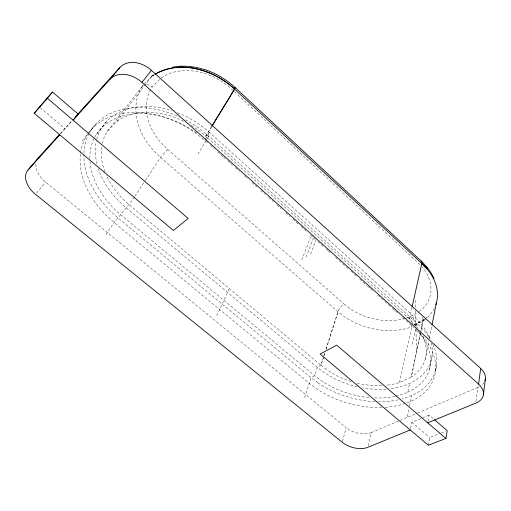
<?xml version="1.0" encoding="UTF-8"?>
<svg xmlns="http://www.w3.org/2000/svg" width="511" height="511" viewBox="0 0 511 511"><rect width="100%" height="100%" fill="white"/><g stroke="black" fill="none" stroke-linecap="round" stroke-linejoin="round"><path stroke-width="0.38" stroke-dasharray="2.56 1.92" d="M475.965 401.576L477.817 387.466A21.047 13.542 11.2 0 0 479.797 386.476M420.553 332.808L423.089 320.461A7.32 4.305 55.3 0 0 422.533 317.254M415.283 325.117L422.993 321.157L423.089 320.518L425.293 318.647M428.365 445.228L429.719 437.531L440.642 433.232M427.963 421.281L429.08 415.111L433.909 419.256M435.551 370.616L436.643 364.624M429.406 369.619L432.236 354.787M410.544 428.435L411.757 422.329L429.08 415.111M425.222 359.303L428.774 341.354M429.387 338.231L431.859 325.75M407.337 416.631L408.883 409.055M409.503 406.028L411.636 395.565M395.725 396.14A70.077 46.016 16.6 0 0 407.74 392.212L409.567 383.493M420.387 333.587L411.266 377.086L399.481 382.547A63.434 42.094 16.5 0 1 385.537 385.32M412.345 344.293L415.622 329.122L413.246 326.995M416.261 326.165L416.899 323.201L208.865 136.162L200.012 128.983A83.919 60.126 32.6 0 0 185.448 119.861M399.481 382.547L411.923 326.267L411.821 326.893A7.218 3.711 66.8 0 0 411.968 325.443M412.294 324.74L414.057 316.763L209.542 132.477L205.735 136.188L198.115 130.011M411.949 307.654L409.375 319.017L414.881 324.562A63.434 42.094 16.5 0 1 418.075 328.535M368.239 445.828L371.427 432.53L399.308 420.719M342.453 441.51L346.158 427.694L45.505 182.05A21.781 14.359 36.5 0 1 35.968 162.971M324.798 353.12L320.972 365.263L129.219 204.79L122.755 198.856A69.898 50.538 32.8 0 1 106.358 175.35M326.069 349.16L338.486 310.356A7.013 2.6 -50.4 0 1 344.069 303.994L349.128 307.98M304.601 397.718L311.078 377.693L314.667 375.668L317.331 367.345L320.934 365.288L323.712 356.576M323.948 355.854L324.645 353.676M326.101 349.115L338.486 310.356M310.618 254.127L315.99 239.895M306.172 257.046L313.709 237.296M301.765 259.933L311.11 235.731M216.728 315.683L229.311 288.587M159.541 79.397L152.208 86.959L149.487 91.801A56.472 43.55 34.3 0 0 162.434 144.294L167.793 149.48L344.069 303.994M197.885 154.201L205.792 141.215L196.856 133.991A84.545 60.17 32.5 0 0 88.32 133.275M206.176 140.582L208.865 136.162L205 139.912M205.409 139.235L209.542 132.477M205.735 136.188L211.516 126.773M211.554 126.741L205.78 136.15L409.375 319.017L414.057 316.763A69.368 46.047 16.4 0 1 429.7 338.371M134.457 196.895C125.419 210.283 113.634 221.174 105.668 235.565M134.885 196.243L144.926 181.098M145.341 180.46L160.62 157.414A7.62 1.086 -47.4 0 1 167.793 149.48M102.328 143.38A69.898 50.538 32.8 0 1 107.572 131.065L117.032 121.286L152.15 75.788L151.78 76.267A8.393 4.976 51.6 0 1 154.098 75.079M107.572 131.065L142.933 85.439L142.556 85.925A64.948 49.848 34.2 0 0 154.692 151.729L160.62 157.414M96.509 134.246L106.678 121.369M82.207 141.004L87.624 134.252M88.116 133.639L95.889 123.949M36.556 193.132L45.505 182.05M60.764 133.703L72.383 120.513M60.228 133.601L71.955 120.609M152.233 75.794L142.556 85.925A8.285 5.11 37.9 0 1 143.585 85.05M419.269 311.608L422.552 308.848A51.598 36.798 15.5 0 0 422.342 267.144M425.842 318.193L426.94 317.293M153.811 75.002L151.78 76.267L153.632 75.117M152.776 75.436L154.086 74.625M161.214 77.934L165.564 75.264A56.472 43.55 34.3 0 1 226.124 84.513L232.39 89.744L420.329 264.96M413.999 325.022L425.58 318.104M405.983 318.168L408.666 317.35L418.72 312.068M414.031 325.117L423.089 320.461L411.266 377.086A63.434 42.094 16.5 0 0 422.016 334.846M414.172 324.498L416.899 323.201L423.242 329.608A76.075 49.969 16.6 0 1 430.153 339.042M400.043 420.406L416.919 413.258M417.653 412.952L477.817 387.466M441.37 432.945L445.739 431.227M405.312 318.372L403.3 318.985A51.598 36.798 15.5 0 1 349.102 307.992M317.919 382.822L311.078 377.693L117.619 217.648L110.21 210.941A83.919 60.126 32.6 0 1 83.881 154.75M320.934 365.288L326.919 369.823M40.305 107.795L64.993 128.695M411.757 422.329L429.719 437.531M160.588 157.445L337.931 311.704L343.513 316.073A59.308 42.062 15.6 0 0 411.796 326.912M205.792 141.215L207.568 142.805M210.532 145.456L214.677 149.174M217.641 151.824L222.975 156.602M223.562 157.133L225.345 158.723M227.714 160.844L232.454 165.091M235.411 167.742L239.563 171.453M244.303 175.701L247.854 178.882M252 182.599L256.739 186.841M260.891 190.558L265.037 194.269M268.588 197.45L273.334 201.698M276.885 204.879L281.031 208.597M285.77 212.838L289.922 216.555M292.88 219.206L298.807 224.514M301.177 226.635L305.917 230.876M310.656 235.124L315.396 239.365M317.765 241.492L320.729 244.149M321.323 244.68L323.105 246.27M326.069 248.927L327.851 250.518M328.439 251.048L330.221 252.645M335.561 257.423L338.525 260.08M339.119 260.61L342.083 263.267M342.677 263.797L345.64 266.455M346.234 266.985L348.01 268.575M350.98 271.232L357.502 277.077M359.872 279.198L366.987 285.572M367.581 286.103L369.958 288.23M370.545 288.76L372.327 290.35M377.667 295.128L380.631 297.785M381.225 298.315L384.189 300.973M384.783 301.503L387.747 304.16M388.341 304.69L390.117 306.287M392.493 308.408L394.862 310.535M395.457 311.065L398.42 313.722M402.572 317.44L405.536 320.09M406.13 320.621L409.094 323.278M409.688 323.808L412.652 326.465M416.152 329.659L422.016 335.548A76.599 49.937 16.6 0 1 410.429 401.486A76.599 49.944 16.6 0 1 406.015 403.217M415.194 300.366L415.379 307.507M415.462 310.675L415.871 326.535M415.954 329.71L416.529 351.913M381.832 385.575A63.434 42.094 16.5 0 1 355.765 382.765M351.21 381.474A63.434 42.094 16.5 0 1 326.899 369.836M434.331 308.293A59.308 42.062 15.6 0 1 425.382 319.337M424.801 319.809A59.308 42.062 15.6 0 1 422.993 321.157M431.131 342.728A69.368 46.047 16.4 0 1 389.919 388.826M386.08 389.197A69.368 46.047 16.4 0 1 362.638 387.881M357.304 386.782A69.368 46.047 16.4 0 1 317.305 367.358L125.878 207.523A76.439 55.284 32.8 0 1 98.387 168.841M96.943 163.795A76.439 55.284 32.8 0 1 96.445 140.697M96.79 139.254A76.439 55.284 32.8 0 1 171.888 110.721M177.592 112.739A76.439 55.284 32.8 0 1 209.567 132.458M394.971 396.306A70.077 46.016 16.6 0 1 373.535 397.89M368.929 397.558A70.077 46.016 16.6 0 1 314.667 375.668L120.947 214.946A77.295 55.36 32.6 0 1 89.993 161.495M418.087 331.447A70.077 46.016 16.6 0 1 407.74 392.212M432.9 344.28A76.075 49.969 16.6 0 1 402.01 398.95M398.337 399.838A76.075 49.969 16.6 0 1 378.651 401.755M374.882 401.646A76.075 49.969 16.6 0 1 317.887 382.835M89.853 158.372A77.295 55.36 32.6 0 1 94.318 138.072M94.65 137.421A77.295 55.36 32.6 0 1 196.735 133.186M405.255 403.486A76.599 49.944 16.6 0 1 384.764 407.369M381.794 407.516A76.599 49.944 16.6 0 1 316.143 388.469L309.257 383.32L114.266 222.675L106.793 215.936A84.545 60.17 32.5 0 1 80.508 153.568M371.427 432.53A18.543 11.114 16.7 0 1 346.158 427.694M484.096 382.445A21.047 13.542 11.2 0 1 481.522 385.294M408.666 317.357A7.218 3.711 66.8 0 1 411.355 322.026M80.61 152.827A84.545 60.17 32.5 0 1 87.905 133.876M83.925 153.236A83.919 60.126 32.6 0 1 179.853 117.115M104.883 171.747A69.898 50.538 32.8 0 1 101.759 146.363M117.051 121.267A69.898 50.538 32.8 0 1 184.184 121.509M191.338 125.451A69.898 50.538 32.8 0 1 198.14 129.986M146.683 84.564A8.285 5.11 37.9 0 1 152.201 86.966"/><path stroke-width="0.77" d="M483.406 394.831L485.354 379.098M427.688 422.821L475.76 403.141A21.424 13.522 11.5 0 0 478.603 384.131L480.653 368.437L151.365 70.294A24.605 18.498 39.7 0 0 119.925 67.458L75.685 116.476M445.962 438.419L336.685 345.168L320.116 354.053L428.365 445.228L445.962 438.419L447.195 430.652L434.516 419.774M432.012 324.964L436.33 303.119M412.115 306.9L422.041 262.424A7.62 3.315 -44.5 0 0 421.038 261.012M211.963 126.064L235.137 88.179A8.336 0.926 -49.6 0 0 234.779 87.681M211.931 126.096L234.638 89.106C214.052 69.918 180.594 59.193 154.871 74.351M47.05 97.997L188.201 218.453L173.37 230.455L34.224 113.257L52.518 92.057L78.189 114.081L73.041 120.181L109.916 79.365A25.116 18.6 39.1 0 1 141.93 82.386L151.365 70.294M52.518 92.057L34.224 113.257M109.916 79.365L119.925 67.458M410.244 429.962L367.888 447.304A18.843 11.063 16.9 0 1 342.249 442.277L35.559 194.359A22.19 14.359 36.1 0 1 28.06 169.965L38.376 157.816L59.698 134.195M76.082 116.419L78.189 114.081M28.06 169.965L59.825 134.815M421.894 263.663L427.126 268.32L421.894 263.663L427.043 268.952A59.308 42.062 15.6 0 1 435.857 304.633M155.159 74.152C180.913 59.404 214.077 69.994 234.619 89.086M173.005 67.018L181.156 66.162L189.108 66.366L197.24 67.586L205.62 69.866C216.587 73.629 226.654 79.735 235.201 87.56L421.428 261.23M141.93 82.386L478.603 384.131M234.638 89.106L421.952 263.606L427.043 268.952M421.728 261.543L426.736 266.806L430.728 272.242M430.997 272.721L434.063 278.406M480.653 368.437A21.047 13.542 11.2 0 1 484.901 380.823M37.258 159.336A21.781 14.359 36.5 0 1 38.376 157.816"/></g></svg>
